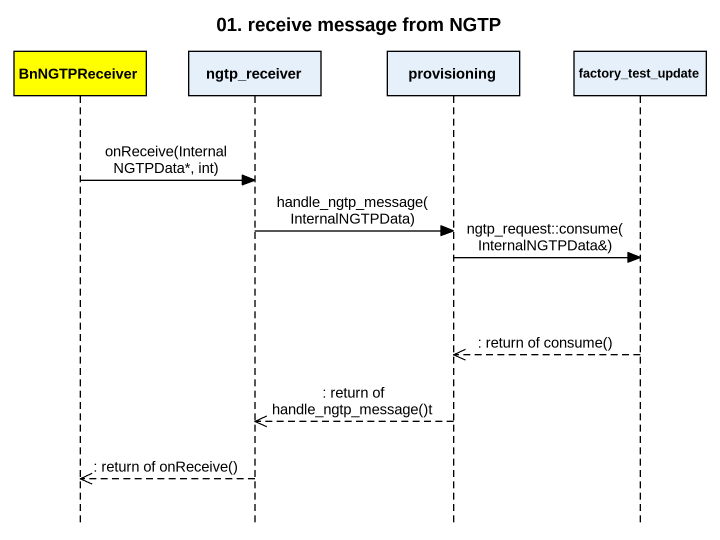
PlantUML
@startuml
title 01. receive message from NGTP
hide footbox
participant BnNGTPReceiver #FFFF00
participant ngtp_receiver
participant provisioning
participant factory_test_update

BnNGTPReceiver -> ngtp_receiver : onReceive(InternalNGTPData*, int)
ngtp_receiver -> provisioning : handle_ngtp_message(InternalNGTPData)
provisioning -> factory_test_update : ngtp_request::consume(InternalNGTPData&)
factory_test_update -->> provisioning : : return of consume()
provisioning -->> ngtp_receiver : : return of handle_ngtp_message()t
ngtp_receiver -->> BnNGTPReceiver : : return of onReceive()
@enduml
